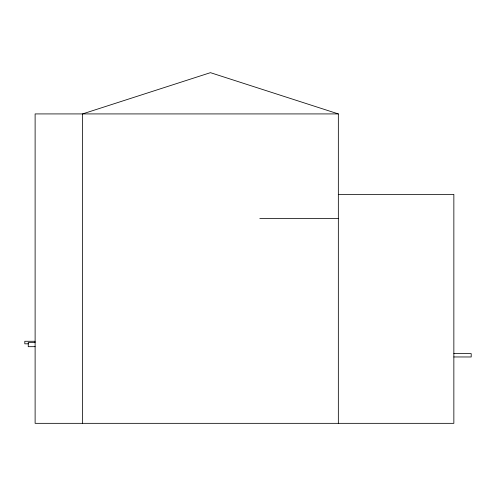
<?xml version="1.0" encoding="UTF-8"?>
<svg xmlns="http://www.w3.org/2000/svg" width="496" height="496" viewBox="0 0 496 496"><rect width="100%" height="100%" fill="white"/><g stroke="black" fill="none" stroke-linecap="round" stroke-linejoin="round"><path stroke-width="0.74" d="M338.34 423.336L338.34 113.919L35.117 113.919L35.117 423.336L453.852 423.336L453.852 194.37L338.34 194.37M259.817 218.414L338.34 218.414M35.117 341.279L24.8 341.279L24.8 343.815L28.483 343.815M35.117 342.482L28.247 342.482L28.247 346.679L35.117 346.679M453.852 353.617L471.2 353.617L471.2 356.977L453.852 356.959M338.34 113.919L210.447 72.664L82.559 113.919L82.559 423.336"/></g></svg>
